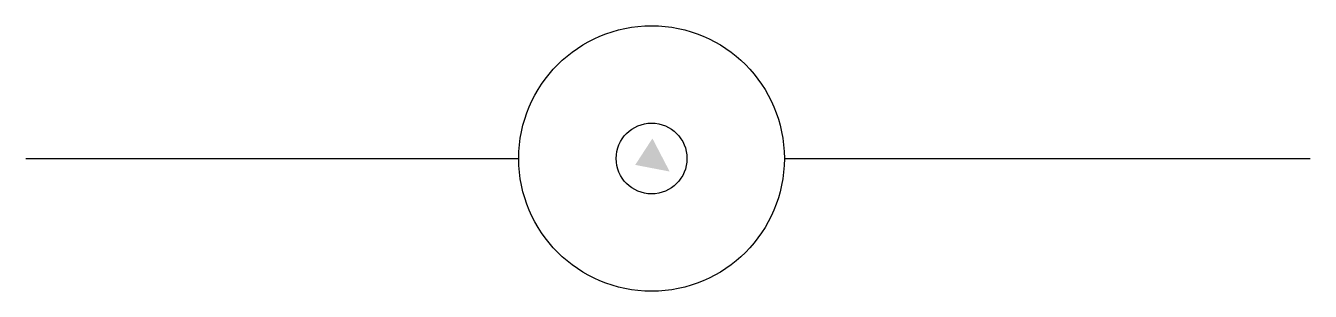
# Model space of a CAD drawing. Header units: metres. Extents: x -22349 to -20972, y -147244 to -146959.
import ezdxf

# ---------------------------------------------------------------- set-up
doc = ezdxf.new("R2010")
doc.units = ezdxf.units.M
doc.layers.add('DET1', color=1, linetype='Continuous')
doc.layers.add('G', color=3, linetype='Continuous')

msp = doc.modelspace()

# ---------------------------------------------------------------- linework, layer by layer
at = {"layer": 'DET1'}
for radius in [142.23, 37.93]:
    msp.add_circle((-21678.13, -147101.44), radius, dxfattribs=at)
for points in [[(-21695.66, -147108.31), (-21658.76, -147115.4), (-21677.21, -147079.95)], [(-21678.13, -147101.44), (-21678.13, -147101.44), (-21678.13, -147101.44)]]:
    msp.add_solid(points, dxfattribs=at)
at = {"layer": 'G'}
for p, q in [((-22348.6, -147101.44), (-21820.36, -147101.44)), ((-21535.9, -147101.44), (-20972.46, -147101.44))]:
    msp.add_line(p, q, dxfattribs=at)

doc.saveas('drawing.dxf')
